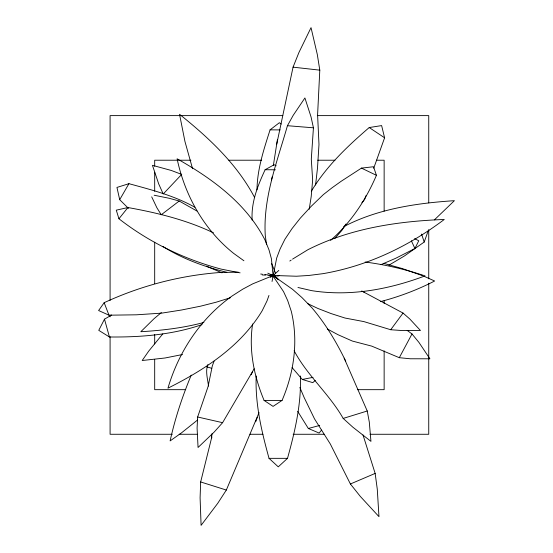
<?xml version="1.0" encoding="UTF-8"?>
<svg xmlns="http://www.w3.org/2000/svg" width="553" height="553" viewBox="0 0 553 553"><rect width="100%" height="100%" fill="white"/><g stroke="black" fill="none" stroke-linecap="round" stroke-linejoin="round"><path stroke-width="0.83" d="M256.198 375.978C255.064 404.049 261.617 431.485 269.028 458.34L278.27 466.843L287.512 458.34C294.929 431.485 301.475 404.049 300.348 375.978M252.154 220.101C251.027 202.28 257.781 185.566 265.115 169.736L274.143 164.718L276.175 165.803M273.327 165.61L276.673 144.368L293.055 67.155L298.945 52.459L311.028 27.65L317.311 54.519L319.8 70.155L317.595 114.81L318.984 144.464L317.505 167.981L315.576 185.006M207.887 364.572C205.156 371.305 207.741 379.102 208.502 386.056M266.491 244.461L265.267 235.384C262.979 197.497 277.281 161.455 287.442 125.704L293.166 115.383L304.91 97.964L311.021 116.835L313.433 127.812L311.298 159.174L312.645 179.995L311.208 196.509L309.21 209.255M256.986 189.873C257.242 169.17 263.836 149.372 270.078 129.851L279.376 122.711L281.201 124.059M212.048 433.663L211.426 438.557L200.663 481.953L200.096 497.776L201.092 525.35L217.723 503.334L226.329 490.048L259.074 412.586M252.61 323.996C248.594 350.132 254.048 376.31 264.092 400.413L273.071 406.386L282.058 400.413C294.099 372.445 298.516 341.125 291.265 311.242L287.678 300.549L283.537 291.604L271.91 274.357M214.073 361.15L212.324 365.899L208.101 386.519L197.642 416.997L197.089 428.105L198.057 447.474L214.225 432.011L222.589 422.679L254.173 368.754M276.673 144.368L277.385 139.798M272.035 281.484L276.68 258.044L280.108 248.94L284.878 239.325L292.06 228.569L300.272 218.186L311.249 206.269L323.367 194.601L332.028 187.813L341.083 181.336L361.468 168.112L373.531 166.743L376.42 175.315C365.913 199.979 350.851 222.61 330.597 240.389M271.516 179.925L272.214 176.718M428.146 231.002L424.206 242.041L404.437 255.956L388.897 265.198M365.968 195.707L364.6 199.515L361.911 202.716M311.436 191.068C326.346 166.246 347.457 146.268 369.217 127.543L381.625 125.593L384.598 137.801L373.731 168.195M268.958 295.447L266.995 300.95L262.184 310.738C240.569 346.572 204.534 369.846 167.96 388.171C178.716 351.521 200.684 318.321 232.025 296.042L242.781 289.157L252.728 283.848L274.627 274.903M255.693 421.78L257.276 417.432M191.248 375.086C182.379 396.363 175.073 418.365 170.124 440.9L181.412 432.93L197.462 420.086M251.124 374.74L252.666 371.685M327.362 328.994L337.931 334.669L352.316 341.042L371.754 346.13L399.307 357.694L411.999 333.957L407.188 330.404M380.906 264.659L395.699 258.292L414.916 248.518L418.752 240.762L414.653 238.64M111.637 315.003L104.496 319.171L98.766 330.348L109.432 336.984C140.732 337.295 172.232 334.855 202.052 324.597M128.503 208.419L119.697 199.688L128.939 183.679C151.453 189.838 174.395 195.665 194.856 207.244M345.95 224.027L341.844 230.428L334.745 238.502M272.159 276.97L273.071 275.574L278.816 270.424M390.715 329.733L403.047 313.067L409.842 319.04L420.46 330.507L401.367 330.494L390.715 329.733L363.936 321.611L345.044 318.044L331.06 313.565L317.851 308.443L307.364 303.459M238.302 272.173L220.64 272.442C180.333 275.366 140.821 285.735 104.171 302.685L98.607 310.53L108.969 315.189L136.363 314.809L161.773 313.129L181.495 310.019L200.58 306.175L216.195 302.194L230.359 297.77M240.099 272.85L221.221 269.124C184.177 259.274 149.199 242.325 118.943 218.774L127.93 207.534C157.287 212.794 186.437 219.928 213.493 232.834M321.507 430.11L319.129 433.054L308.332 428.478L297.708 411.384M162.81 333.874L148.75 351.072L142.197 360.508L165.05 357.991L182.545 354.514M434.382 219.9L454.393 200.677C416.492 203.165 377.817 208.813 343.738 226.64M315.251 380.45L312.784 382.655L302.297 379.448L292.102 367.6M161.372 312.569L154.045 318.701L140.815 331.71C162.029 330.473 183.34 327.957 203.891 322.454M196.923 211.018L179.2 201.022L161.248 214.771L156.865 207.721L151.702 196.854M289.813 261.03L291.182 260.076M292.551 259.122L307.848 249.742C350.042 228.368 397.489 221.207 444.259 219.472C408.536 246.417 367.206 266.138 322.883 273.68L308.719 275.477L296.401 276.23L268.053 275.283M270.23 277.35L273.071 275.574L275.608 275.926M277.654 276.23L279.168 275.518M299.864 387.453L304.226 397.704L314.526 418.898L330.328 444.024L350.402 483.979L375.155 473.416L363.017 434.969M343.185 418.421L367.24 411.003L369.293 422.022L370.945 441.363L352.773 427.116L343.185 418.421C329.284 393.964 307.254 375.632 294.106 350.713M128.939 183.679L116.953 187.432L119.697 199.688M308.332 428.478L319.696 425.437M380.326 301.634C399.093 296.781 417.384 289.876 434.63 281.007L424.144 276.313M127.93 207.534L116.275 210.168L118.943 218.774M302.297 379.448L313.039 377.367M282.797 115.618L110.088 115.618L110.088 300.417M317.339 115.618L428.741 115.618L428.741 202.84M190.916 160.218L154.688 160.218L154.688 166.259M228.873 160.218L261.652 160.218M317.719 160.218L334.973 160.218M376.379 160.218L384.141 160.218L384.141 211.115M185.739 389.671L154.688 389.671L154.688 359.478M357.397 389.671L384.141 389.671L384.141 350.851M264.092 400.413L282.058 400.413M172.26 434.271L110.088 434.271L110.088 336.687M179.172 434.271L197.303 434.271M249.984 434.271L262.938 434.271M293.159 434.271L324.252 434.271M370.019 434.271L428.741 434.271L428.741 283.15M269.028 458.34L287.512 458.34M265.115 169.736L275.38 169.785M270.078 129.851L280.164 129.92M262.191 274.938L265.537 275.131M287.442 125.704L313.433 127.812M293.055 67.155L319.8 70.155M260.663 274.012L262.316 274.219M264.797 274.537L268.108 274.952M269.76 275.159L273.071 275.574L292.578 289.343L301.897 297.514L311.788 307.655C325.613 323.775 336.452 342.148 345.729 361.185M365.125 262.032C385.482 264.652 405.577 269.408 425.05 275.885C389.015 289.426 350.008 296.754 311.581 290.629L297.956 287.484M399.307 357.694L410.271 358.773L429.909 358.793L418.98 342.466L411.999 333.957M154.163 195.237L169.197 198.271L179.2 201.022M197.642 416.997L222.589 422.679M383.658 263.339L402.439 268.606L422.61 275.726M226.82 272.318C204.492 266.76 182.359 258.825 162.879 246.41M206.912 366.888L211.758 368.319M200.663 481.953L226.329 490.048M221.988 272.843L206.4 266.152M362.305 291.265L364.22 292.122M267.79 273.141L273.071 275.574L277.869 279.134M361.468 168.112L376.42 175.315M361.669 290.975L403.047 313.067M369.217 127.543L384.598 137.801M243.914 260.76L233.725 253.433C204.092 229.82 184.854 195.568 177.105 158.794C212.069 178.543 246.292 203.352 265.005 240.016L269.028 249.984L271.412 258.749L273.071 275.574M274.834 275.187L278.505 279.811M350.402 483.979L360.266 496.359L378.971 516.647L377.27 489.108L375.155 473.416M254.58 197.449C236.94 163.916 208.716 137.697 179.531 114.277L184.951 141.499L192.562 168.72M411.391 240.818L414.916 248.518M344.146 358.144L367.24 411.003M271.689 263.677L275.512 273.141M104.171 302.685L108.969 315.189M421.573 234.064L424.206 242.041M104.496 319.171L109.432 336.984M211.405 434.637L211.834 437.893M428.741 229.606L428.741 278.83M384.141 300.825L384.141 303.41M154.688 172.294L154.688 191.276M154.688 242.166L154.688 283.571M154.688 334.461L154.688 343.952M110.088 315.099L110.088 316.828M181.688 174.409L163.225 193.985L158.711 183.942L152.448 165.326L171.395 170.49L181.688 174.409"/></g></svg>
